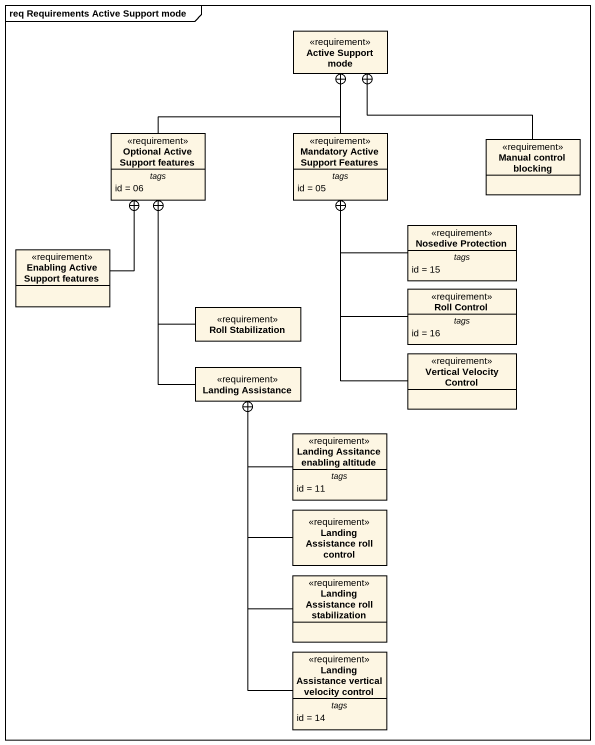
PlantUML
@startuml
mainframe req Requirements Active Support mode
hide circle
hide empty members
class "Active Support mode" as Active_Support_mode <<requirement>>
class "Optional Active Support features" as Optional_Active_Support <<requirement>> {
  -- tags --
  id = 06
}
class "Mandatory Active Support Features" as Mandatory_Active_Support <<requirement>> {
  -- tags --
  id = 05
}
class "Manual control blocking" as Manual_control_blocking <<requirement>>
class "Nosedive Protection" as Nosedive_Protection <<requirement>> {
  -- tags --
  id = 15
}
class "Enabling Active Support features" as Enabling_Active_Support <<requirement>>
class "Roll Stabilization" as Roll_Stabilization <<requirement>>
class "Roll Control" as Roll_Control <<requirement>> {
  -- tags --
  id = 16
}
class "Landing Assistance" as Landing_Assistance <<requirement>>
class "Vertical Velocity Control" as Vertical_Velocity_Control <<requirement>>
class "Landing Assitance enabling altitude" as Landing_Assitance_enabling <<requirement>> {
  -- tags --
  id = 11
}
class "Landing Assistance roll control" as Landing_Assistance_roll <<requirement>>
class "Landing Assistance roll stabilization" as Landing_Assistance_roll_2 <<requirement>>
class "Landing Assistance vertical velocity control" as Landing_Assistance_vertical <<requirement>> {
  -- tags --
  id = 14
}
Optional_Active_Support -up-+ Active_Support_mode
Mandatory_Active_Support -up-+ Active_Support_mode
Manual_control_blocking -left-+ Active_Support_mode
Nosedive_Protection -up-+ Mandatory_Active_Support
Enabling_Active_Support -up-+ Optional_Active_Support
Roll_Stabilization -up-+ Optional_Active_Support
Roll_Control -up-+ Mandatory_Active_Support
Landing_Assistance -up-+ Optional_Active_Support
Vertical_Velocity_Control -up-+ Mandatory_Active_Support
Landing_Assitance_enabling -up-+ Landing_Assistance
Landing_Assistance_roll -up-+ Landing_Assistance
Landing_Assistance_roll_2 -up-+ Landing_Assistance
Landing_Assistance_vertical -up-+ Landing_Assistance
@enduml
